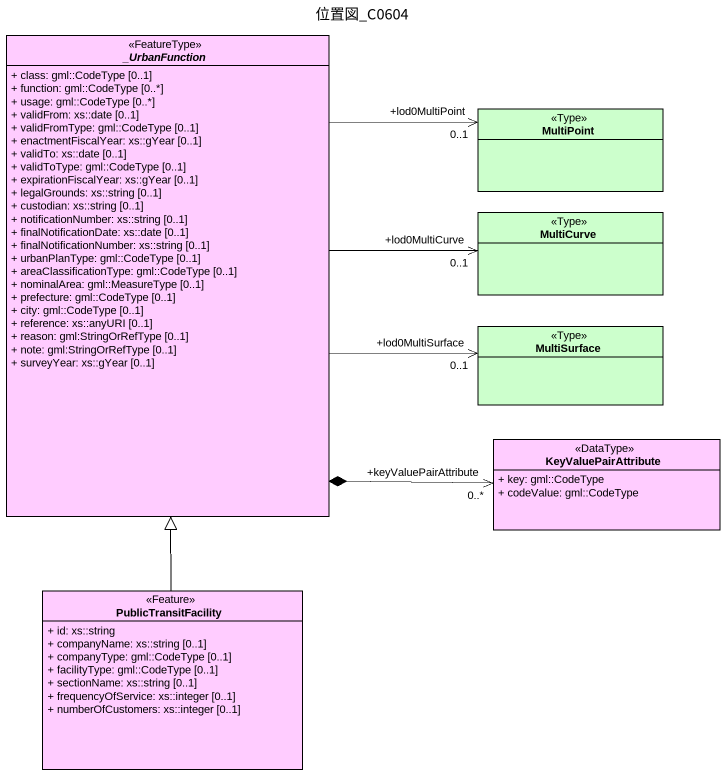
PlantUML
@startuml
title 位置図_C0604
hide circle
hide empty members
skinparam classAttributeIconSize 0
abstract class "_UrbanFunction" as UrbanFunction <<FeatureType>> #FFCCFF {
  + class: gml::CodeType [0..1]
  + function: gml::CodeType [0..*]
  + usage: gml::CodeType [0..*]
  + validFrom: xs::date [0..1]
  + validFromType: gml::CodeType [0..1]
  + enactmentFiscalYear: xs::gYear [0..1]
  + validTo: xs::date [0..1]
  + validToType: gml::CodeType [0..1]
  + expirationFiscalYear: xs::gYear [0..1]
  + legalGrounds: xs::string [0..1]
  + custodian: xs::string [0..1]
  + notificationNumber: xs::string [0..1]
  + finalNotificationDate: xs::date [0..1]
  + finalNotificationNumber: xs::string [0..1]
  + urbanPlanType: gml::CodeType [0..1]
  + areaClassificationType: gml::CodeType [0..1]
  + nominalArea: gml::MeasureType [0..1]
  + prefecture: gml::CodeType [0..1]
  + city: gml::CodeType [0..1]
  + reference: xs::anyURI [0..1]
  + reason: gml:StringOrRefType [0..1]
  + note: gml:StringOrRefType [0..1]
  + surveyYear: xs::gYear [0..1]
}
class MultiPoint <<Type>> #CCFFCC
class MultiCurve <<Type>> #CCFFCC
class MultiSurface <<Type>> #CCFFCC
class KeyValuePairAttribute <<DataType>> #FFCCFF {
  + key: gml::CodeType
  + codeValue: gml::CodeType
}
class PublicTransitFacility <<Feature>> #FFCCFF {
  + id: xs::string
  + companyName: xs::string [0..1]
  + companyType: gml::CodeType [0..1]
  + facilityType: gml::CodeType [0..1]
  + sectionName: xs::string [0..1]
  + frequencyOfService: xs::integer [0..1]
  + numberOfCustomers: xs::integer [0..1]
}
MultiPoint "+lod0MultiPoint\n0..1" <-left- UrbanFunction
MultiCurve "+lod0MultiCurve\n0..1" <-left- UrbanFunction
MultiSurface "+lod0MultiSurface\n0..1" <-left- UrbanFunction
KeyValuePairAttribute "+keyValuePairAttribute\n0..*" <-left-* UrbanFunction
PublicTransitFacility -up-|> UrbanFunction
@enduml
